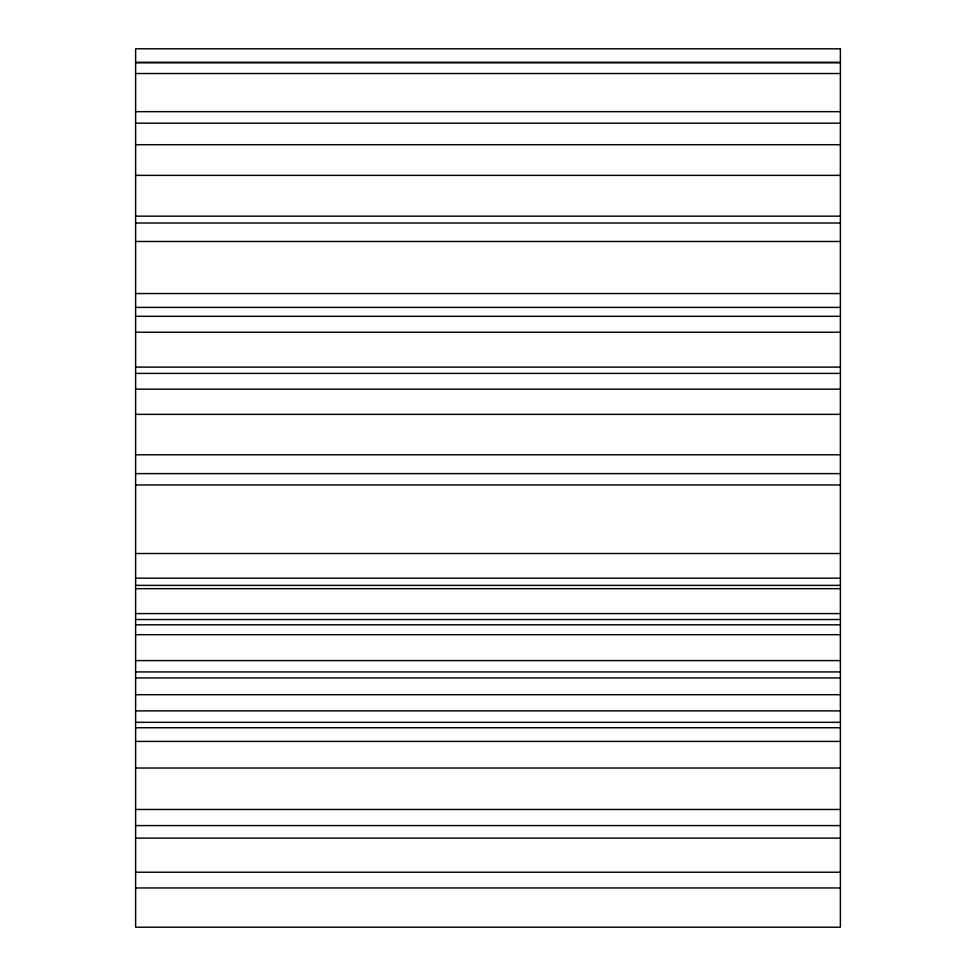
<?xml version="1.0" encoding="UTF-8"?>
<svg xmlns="http://www.w3.org/2000/svg" width="976" height="976" viewBox="0 0 976 976"><rect width="100%" height="100%" fill="white"/><g stroke="black" fill="none" stroke-linecap="round" stroke-linejoin="round"><path stroke-width="1.46" d="M135.627 62.293L840.373 62.293M135.627 62.806L840.373 62.806M135.627 73.529L840.373 73.529M135.627 111.654L840.373 111.654M135.627 123.196L840.373 123.196M135.627 144.704L840.373 144.704M135.627 175.387L840.373 175.387M135.627 216.16L840.373 216.16M135.627 223.004L840.373 223.004M135.627 241.487L840.373 241.487M135.627 293.556L840.373 293.556M135.627 307.391L840.373 307.391M135.627 316.309L840.373 316.309M135.627 332.218L840.373 332.218M135.627 367.122L840.373 367.122M135.627 373.393L840.373 373.393M135.627 389.156L840.373 389.156M135.627 414.361L840.373 414.361M135.627 454.767L840.373 454.767M135.627 473.616L840.373 473.616M135.627 484.974L840.373 484.974M135.627 553.514L840.373 553.514M135.627 578.17L840.373 578.17M135.627 585.38L840.373 585.38M135.627 588.674L840.373 588.674M135.627 613.587L840.373 613.587M135.627 619.516L840.373 619.516M135.627 624.799L840.373 624.799M135.627 634.693L840.373 634.693M135.627 660.593L840.373 660.593M135.627 671.927L840.373 671.927M135.627 677.93L840.373 677.93M135.627 694.705L840.373 694.705M135.627 710.87L840.373 710.87M135.627 722.325L840.373 722.325M135.627 727.742L840.373 727.742M135.627 741.418L840.373 741.418M135.627 768.027L840.373 768.027M135.627 809.47L840.373 809.47M135.627 825.586L840.373 825.586M135.627 838.128L840.373 838.128M135.627 872.227L840.373 872.227M135.627 887.953L840.373 887.953M840.373 48.8L135.627 48.8L135.627 927.2L840.373 927.2L840.373 48.8"/></g></svg>
